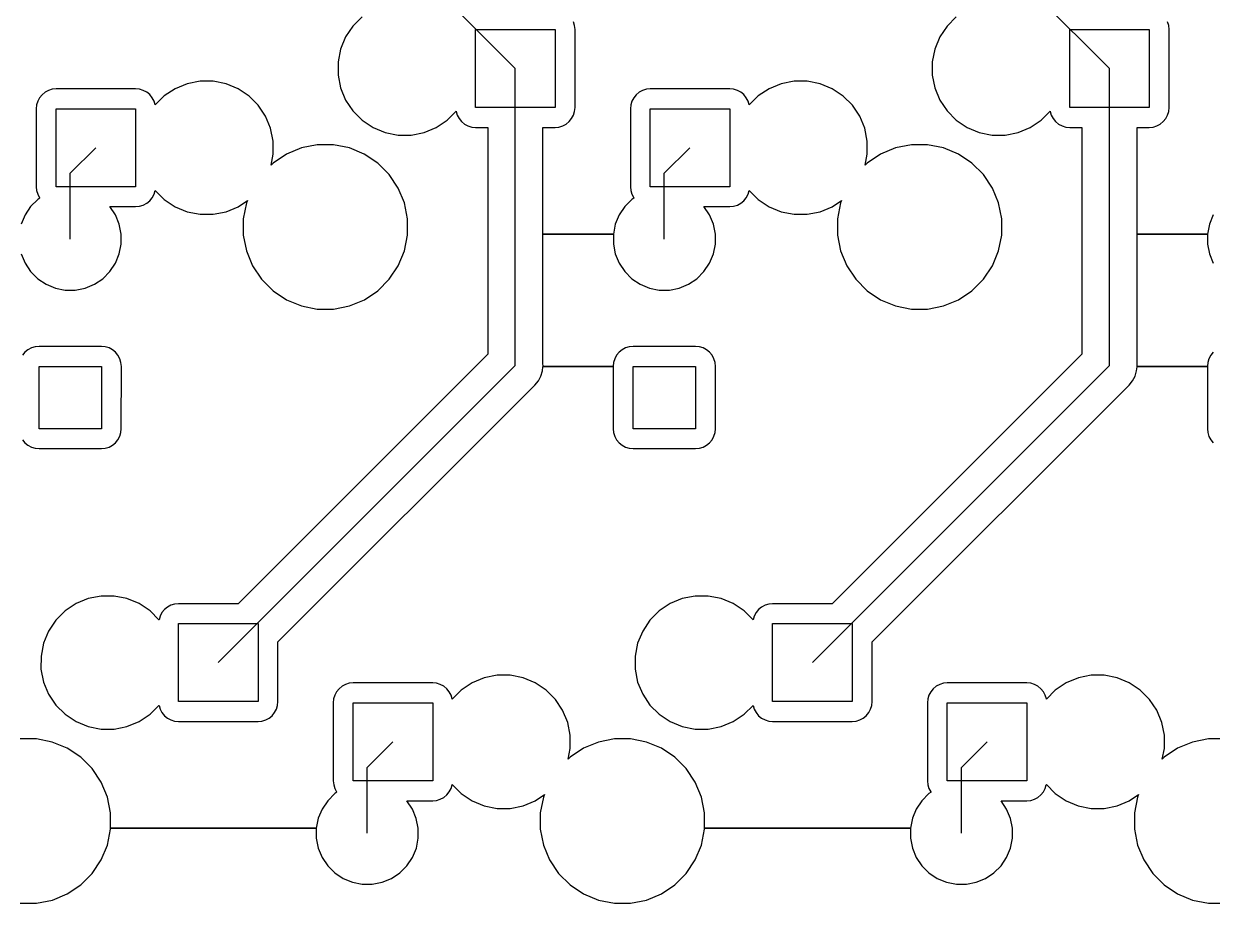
# Model space of a CAD drawing. Extents: x -29462 to 42578, y -23213 to 32194.
# Drawn here: x 23516 to 27750, y -19378 to -16245 of the extents above; entities that cross this region are included whole.
import ezdxf

# ---------------------------------------------------------------- set-up
doc = ezdxf.new("R2010")
doc.units = 0

msp = doc.modelspace()

# ---------------------------------------------------------------- linework, layer by layer
at = {"layer": 'Layer 1'}
for p, q in [((24737.6, -15874.8), (25266.766, -16403.966)), ((26854.3, -15874.8), (27383.466, -16403.966)), ((24688.2052, -16252.79307), (24662.2408, -16291.65507)), ((24721.2534, -16219.74487), (24688.2052, -16252.79307)), ((25478.14533, -16251.2711), (25474.10956, -16237.9784)), ((25479.5, -16265.1), (25478.14533, -16251.2711)), ((26804.9052, -16252.79307), (26778.9408, -16291.65507)), ((26837.9534, -16219.74487), (26804.9052, -16252.79307)), ((27594.74533, -16251.2711), (27590.70956, -16237.9784)), ((27596.1, -16265.1), (27594.74533, -16251.2711)), ((24662.2408, -16291.65507), (24644.3761, -16334.83507)), ((25125.3, -16542.9), (25125.3, -16265.1)), ((25125.3, -16265.1), (25408.6, -16265.1)), ((25408.6, -16265.1), (25408.6, -16542.9)), ((25479.49424, -16542.90576), (25479.5, -16265.1)), ((26778.9408, -16291.65507), (26761.0761, -16334.83507)), ((27241.9, -16542.9), (27241.9, -16265.1)), ((27241.9, -16265.1), (27525.3, -16265.1)), ((27525.3, -16265.1), (27525.3, -16542.9)), ((27596.19424, -16542.90576), (27596.1, -16265.1)), ((24644.3761, -16334.83507), (24635.26033, -16380.66797)), ((26761.0761, -16334.83507), (26751.96033, -16380.66797)), ((24635.26033, -16380.66797), (24635.3, -16427.4)), ((26751.96033, -16380.66797), (26751.9, -16427.4)), ((24635.3, -16427.4), (24644.41577, -16473.2329)), ((25266.8, -17462.3), (25266.8, -16404)), ((26751.9, -16427.4), (26761.01577, -16473.2329)), ((27383.4, -17462.3), (27383.4, -16404)), ((24097.7671, -16458.11577), (24054.6154, -16476.00867)), ((24143.6, -16449), (24097.7671, -16458.11577)), ((24190.33213, -16449.03203), (24143.6, -16449)), ((24236.16503, -16458.1478), (24190.33213, -16449.03203)), ((24279.34503, -16476.0407), (24236.16503, -16458.1478)), ((26214.3671, -16458.11577), (26171.2154, -16476.00867)), ((26260.2, -16449), (26214.3671, -16458.11577)), ((26306.93213, -16449.03203), (26260.2, -16449)), ((26352.76503, -16458.1478), (26306.93213, -16449.03203)), ((26395.94503, -16476.0407), (26352.76503, -16458.1478)), ((23571.84375, -16508.02424), (23565.2962, -16520.27264)), ((23580.6773, -16497.27154), (23571.84375, -16508.02424)), ((23591.4017, -16488.43799), (23580.6773, -16497.27154)), ((23603.6784, -16481.89044), (23591.4017, -16488.43799)), ((23616.9711, -16477.85467), (23603.6784, -16481.89044)), ((23630.8, -16476.5), (23616.9711, -16477.85467)), ((23914.181606, -16476.431975), (23630.8, -16476.5)), ((23928.010506, -16477.786645), (23914.181606, -16476.431975)), ((23941.331406, -16481.822415), (23928.010506, -16477.786645)), ((23953.579806, -16488.369965), (23941.331406, -16481.822415)), ((23964.332506, -16497.203515), (23953.579806, -16488.369965)), ((23973.137836, -16507.956215), (23964.332506, -16497.203515)), ((23979.685386, -16520.204615), (23973.137836, -16507.956215)), ((24015.7534, -16501.94487), (23983.7776, -16533.94887)), ((24054.6154, -16476.00867), (24015.7534, -16501.94487)), ((24318.17873, -16501.9769), (24279.34503, -16476.0407)), ((24351.22693, -16535.0251), (24318.17873, -16501.9769)), ((24644.41577, -16473.2329), (24662.28047, -16516.4129)), ((25688.54375, -16508.02424), (25681.9962, -16520.27264)), ((25697.3773, -16497.27154), (25688.54375, -16508.02424)), ((25708.1017, -16488.43799), (25697.3773, -16497.27154)), ((25720.3784, -16481.89044), (25708.1017, -16488.43799)), ((25733.6711, -16477.85467), (25720.3784, -16481.89044)), ((25747.5, -16476.5), (25733.6711, -16477.85467)), ((26030.781606, -16476.431975), (25747.5, -16476.5)), ((26044.610506, -16477.786645), (26030.781606, -16476.431975)), ((26057.931406, -16481.822415), (26044.610506, -16477.786645)), ((26070.179806, -16488.369965), (26057.931406, -16481.822415)), ((26080.932506, -16497.203515), (26070.179806, -16488.369965)), ((26089.737836, -16507.956215), (26080.932506, -16497.203515)), ((26096.285386, -16520.204615), (26089.737836, -16507.956215)), ((26132.3534, -16501.94487), (26100.3776, -16533.94887)), ((26171.2154, -16476.00867), (26132.3534, -16501.94487)), ((26434.77873, -16501.9769), (26395.94503, -16476.0407)), ((26467.82693, -16535.0251), (26434.77873, -16501.9769)), ((26761.01577, -16473.2329), (26778.88047, -16516.4129)), ((23559.90576, -16547.39424), (23559.9, -16825.1)), ((23561.26043, -16533.56534), (23559.90576, -16547.39424)), ((23565.2962, -16520.27264), (23561.26043, -16533.56534)), ((23630.8, -16825.1), (23630.8, -16547.3)), ((23630.8, -16547.3), (23914.1, -16547.3)), ((23914.1, -16547.3), (23914.1, -16825.1)), ((23983.721156, -16533.497315), (23979.685386, -16520.204615)), ((23983.7776, -16533.94887), (23983.721156, -16533.497315)), ((24377.19133, -16573.8871), (24351.22693, -16535.0251)), ((24662.28047, -16516.4129), (24688.24487, -16555.2749)), ((24688.24487, -16555.2749), (24721.29307, -16588.2949)), ((25408.6, -16542.9), (25125.3, -16542.9)), ((25478.13957, -16556.73466), (25479.49424, -16542.90576)), ((25676.60576, -16547.39424), (25676.6, -16825.1)), ((25677.96043, -16533.56534), (25676.60576, -16547.39424)), ((25681.9962, -16520.27264), (25677.96043, -16533.56534)), ((25747.5, -16825.1), (25747.5, -16547.3)), ((25747.5, -16547.3), (26030.8, -16547.3)), ((26030.8, -16547.3), (26030.8, -16825.1)), ((26100.321156, -16533.497315), (26096.285386, -16520.204615)), ((26100.3776, -16533.94887), (26100.321156, -16533.497315)), ((26493.79133, -16573.8871), (26467.82693, -16535.0251)), ((26778.88047, -16516.4129), (26804.84487, -16555.2749)), ((26804.84487, -16555.2749), (26837.89307, -16588.2949)), ((27525.3, -16542.9), (27241.9, -16542.9)), ((27594.83957, -16556.73466), (27596.19424, -16542.90576)), ((24395.08423, -16617.0671), (24377.19133, -16573.8871)), ((24721.29307, -16588.2949), (24760.15507, -16614.2593)), ((24984.8129, -16614.19133), (25023.6466, -16588.22693)), ((25023.6466, -16588.22693), (25055.6224, -16556.25113)), ((25055.6224, -16556.25113), (25055.678844, -16556.702685)), ((25055.678844, -16556.702685), (25059.714614, -16569.995385)), ((25059.714614, -16569.995385), (25066.262164, -16582.243785)), ((25066.262164, -16582.243785), (25075.067494, -16592.996485)), ((25075.067494, -16592.996485), (25085.820194, -16601.801815)), ((25447.9983, -16601.83379), (25458.7227, -16593.02846)), ((25458.7227, -16593.02846), (25467.55625, -16582.27576)), ((25467.55625, -16582.27576), (25474.1038, -16570.02736)), ((25474.1038, -16570.02736), (25478.13957, -16556.73466)), ((26511.68423, -16617.0671), (26493.79133, -16573.8871)), ((26837.89307, -16588.2949), (26876.75507, -16614.2593)), ((27101.5129, -16614.19133), (27140.3466, -16588.22693)), ((27140.3466, -16588.22693), (27172.3224, -16556.25113)), ((27172.3224, -16556.25113), (27172.378844, -16556.702685)), ((27172.378844, -16556.702685), (27176.414614, -16569.995385)), ((27176.414614, -16569.995385), (27182.962164, -16582.243785)), ((27182.962164, -16582.243785), (27191.767494, -16592.996485)), ((27191.767494, -16592.996485), (27202.520194, -16601.801815)), ((27564.6983, -16601.83379), (27575.4227, -16593.02846)), ((27575.4227, -16593.02846), (27584.25625, -16582.27576)), ((27584.25625, -16582.27576), (27590.8038, -16570.02736)), ((27590.8038, -16570.02736), (27594.83957, -16556.73466)), ((24404.2, -16662.9), (24395.08423, -16617.0671)), ((24760.15507, -16614.2593), (24803.30677, -16632.1522)), ((24803.30677, -16632.1522), (24849.13967, -16641.26797)), ((24895.8, -16641.2), (24941.6329, -16632.08423)), ((24941.6329, -16632.08423), (24984.8129, -16614.19133)), ((25085.820194, -16601.801815), (25098.068594, -16608.377585)), ((25098.068594, -16608.377585), (25111.389494, -16612.413355)), ((25111.389494, -16612.413355), (25125.218394, -16613.768025)), ((25125.218394, -16613.768025), (25168.6, -16613.8)), ((25168.6, -16613.8), (25168.6, -17421.6)), ((25365.3, -16993.9), (25365.3, -16613.8)), ((25365.3, -16613.8), (25408.6, -16613.8)), ((25408.6, -16613.8), (25422.4289, -16612.44533)), ((25422.4289, -16612.44533), (25435.7216, -16608.40956)), ((25435.7216, -16608.40956), (25447.9983, -16601.83379)), ((26520.8, -16662.9), (26511.68423, -16617.0671)), ((26876.75507, -16614.2593), (26919.90677, -16632.1522)), ((26919.90677, -16632.1522), (26965.73967, -16641.26797)), ((27012.5, -16641.2), (27058.3329, -16632.08423)), ((27058.3329, -16632.08423), (27101.5129, -16614.19133)), ((27202.520194, -16601.801815), (27214.768594, -16608.377585)), ((27214.768594, -16608.377585), (27228.089494, -16612.413355)), ((27228.089494, -16612.413355), (27241.918394, -16613.768025)), ((27241.918394, -16613.768025), (27285.3, -16613.8)), ((27285.3, -16613.8), (27285.3, -17421.6)), ((27481.9, -16993.9), (27481.9, -16613.8)), ((27481.9, -16613.8), (27525.3, -16613.8)), ((27525.3, -16613.8), (27539.1289, -16612.44533)), ((27539.1289, -16612.44533), (27552.4216, -16608.40956)), ((27552.4216, -16608.40956), (27564.6983, -16601.83379)), ((24404.14592, -16709.62314), (24404.2, -16662.9)), ((24561.4, -16675.7), (24504.8427, -16686.9607)), ((24619.0659, -16675.6377), (24561.4, -16675.7)), ((24675.6232, -16686.8984), (24619.0659, -16675.6377)), ((24849.13967, -16641.26797), (24895.8, -16641.2)), ((26520.84592, -16709.62314), (26520.8, -16662.9)), ((26678.1, -16675.7), (26621.5427, -16686.9607)), ((26735.7659, -16675.6377), (26678.1, -16675.7)), ((26792.3232, -16686.8984), (26735.7659, -16675.6377)), ((26965.73967, -16641.26797), (27012.5, -16641.2)), ((23681, -16777.4), (23772.4399, -16686.2423)), ((24396.46948, -16748.23114), (24404.14592, -16709.62314)), ((24451.5592, -16709.0305), (24403.6097, -16741.0627)), ((24504.8427, -16686.9607), (24451.5592, -16709.0305)), ((24728.9067, -16708.9682), (24675.6232, -16686.8984)), ((24776.8562, -16741.0004), (24728.9067, -16708.9682)), ((25797.6, -16777.4), (25889.0399, -16686.2423)), ((26513.16948, -16748.23114), (26520.84592, -16709.62314)), ((26568.2592, -16709.0305), (26520.3097, -16741.0627)), ((26621.5427, -16686.9607), (26568.2592, -16709.0305)), ((26845.6067, -16708.9682), (26792.3232, -16686.8984)), ((26893.5562, -16741.0004), (26845.6067, -16708.9682)), ((24403.6097, -16741.0627), (24396.46948, -16748.23114)), ((24817.6373, -16781.7815), (24776.8562, -16741.0004)), ((26520.3097, -16741.0627), (26513.16948, -16748.23114)), ((26934.3373, -16781.7815), (26893.5562, -16741.0004)), ((23681, -17011.6), (23681, -16777.4)), ((24849.6695, -16829.7592), (24817.6373, -16781.7815)), ((25797.6, -17011.6), (25797.6, -16777.4)), ((26966.3695, -16829.7592), (26934.3373, -16781.7815)), ((23559.9, -16825.1), (23561.25467, -16838.9289)), ((23561.25467, -16838.9289), (23565.29044, -16852.2216)), ((23914.1, -16825.1), (23630.8, -16825.1)), ((23979.60378, -16852.22736), (23983.63955, -16838.93466)), ((23983.63955, -16838.93466), (23983.695994, -16838.483105)), ((23983.695994, -16838.483105), (24015.671794, -16870.458905)), ((24871.7393, -16883.0145), (24849.6695, -16829.7592)), ((25676.6, -16825.1), (25677.95467, -16838.9289)), ((25677.95467, -16838.9289), (25681.99044, -16852.2216)), ((26030.8, -16825.1), (25747.5, -16825.1)), ((26096.30378, -16852.22736), (26100.33955, -16838.93466)), ((26100.33955, -16838.93466), (26100.395994, -16838.483105)), ((26100.395994, -16838.483105), (26132.371794, -16870.458905)), ((26988.4393, -16883.0145), (26966.3695, -16829.7592)), ((23565.318665, -16870.65066), (23540.031565, -16895.96596)), ((23565.29044, -16852.2216), (23571.83799, -16864.47)), ((23572.797545, -16865.65533), (23565.318665, -16870.65066)), ((23571.83799, -16864.47), (23572.797545, -16865.65533)), ((23927.9289, -16894.64533), (23941.2498, -16890.60956)), ((23941.2498, -16890.60956), (23953.4982, -16884.03379)), ((23953.4982, -16884.03379), (23964.2509, -16875.22846)), ((23964.2509, -16875.22846), (23973.05623, -16864.47576)), ((23973.05623, -16864.47576), (23979.60378, -16852.22736)), ((24015.671794, -16870.458905), (24054.533794, -16896.423305)), ((24279.3129, -16896.49133), (24312.3329, -16874.42153)), ((24308.74868, -16883.08575), (24297.48798, -16939.67125)), ((24312.3329, -16874.42153), (24308.74868, -16883.08575)), ((24883, -16939.6), (24871.7393, -16883.0145)), ((25682.018665, -16870.65066), (25656.731565, -16895.96596)), ((25681.99044, -16852.2216), (25688.53799, -16864.47)), ((25689.497545, -16865.65533), (25682.018665, -16870.65066)), ((25688.53799, -16864.47), (25689.497545, -16865.65533)), ((26044.6289, -16894.64533), (26057.9498, -16890.60956)), ((26057.9498, -16890.60956), (26070.1982, -16884.03379)), ((26070.1982, -16884.03379), (26080.9509, -16875.22846)), ((26080.9509, -16875.22846), (26089.75623, -16864.47576)), ((26089.75623, -16864.47576), (26096.30378, -16852.22736)), ((26132.371794, -16870.458905), (26171.233794, -16896.423305)), ((26396.0129, -16896.49133), (26429.0329, -16874.42153)), ((26425.44868, -16883.08575), (26414.18798, -16939.67125)), ((26429.0329, -16874.42153), (26425.44868, -16883.08575)), ((26999.7, -16939.6), (26988.4393, -16883.0145)), ((23520.134865, -16925.71216), (23506.447065, -16958.76036)), ((23540.031565, -16895.96596), (23520.134865, -16925.71216)), ((23822.27292, -16896.0254), (23914.1, -16896)), ((23842.14132, -16925.7434), (23822.27292, -16896.0254)), ((23855.82912, -16958.7916), (23842.14132, -16925.7434)), ((23914.1, -16896), (23927.9289, -16894.64533)), ((24054.533794, -16896.423305), (24097.685494, -16914.316205)), ((24097.685494, -16914.316205), (24143.518394, -16923.431975)), ((24143.518394, -16923.431975), (24190.3, -16923.5)), ((24190.3, -16923.5), (24236.1329, -16914.38423)), ((24236.1329, -16914.38423), (24279.3129, -16896.49133)), ((25636.834865, -16925.71216), (25623.147065, -16958.76036)), ((25656.731565, -16895.96596), (25636.834865, -16925.71216)), ((25938.97292, -16896.0254), (26030.8, -16896)), ((25958.84132, -16925.7434), (25938.97292, -16896.0254)), ((25972.52912, -16958.7916), (25958.84132, -16925.7434)), ((26030.8, -16896), (26044.6289, -16894.64533)), ((26171.233794, -16896.423305), (26214.385494, -16914.316205)), ((26214.385494, -16914.316205), (26260.218394, -16923.431975)), ((26260.218394, -16923.431975), (26307, -16923.5)), ((26307, -16923.5), (26352.8329, -16914.38423)), ((26352.8329, -16914.38423), (26396.0129, -16896.49133)), ((27753.534865, -16925.71216), (27739.847065, -16958.76036)), ((23862.8, -16993.9), (23855.82912, -16958.7916)), ((24297.48798, -16939.67125), (24297.5, -16997.3)), ((24883.0341, -16997.266), (24883, -16939.6)), ((25623.147065, -16958.76036), (25616.147955, -16993.86876)), ((25979.5, -16993.9), (25972.52912, -16958.7916)), ((26414.18798, -16939.67125), (26414.1, -16997.3)), ((26999.7341, -16997.266), (26999.7, -16939.6)), ((27739.847065, -16958.76036), (27732.847955, -16993.86876)), ((23862.77348, -17029.72662), (23862.8, -16993.9)), ((24297.5, -16997.3), (24308.7607, -17053.8573)), ((24871.7734, -17053.8233), (24883.0341, -16997.266)), ((25616.147955, -16993.86876), (25365.3, -16993.9)), ((25365.302445, -17457.48), (25365.3, -16993.9)), ((25365.3, -16993.9), (25616.1, -16993.9)), ((25616.1, -16993.9), (25616.1, -17029.7)), ((25979.47348, -17029.72662), (25979.5, -16993.9)), ((26414.1, -16997.3), (26425.3607, -17053.8573)), ((26988.4734, -17053.8233), (26999.7341, -16997.266)), ((27732.847955, -16993.86876), (27481.9, -16993.9)), ((27481.902445, -17457.48), (27481.9, -16993.9)), ((27481.9, -16993.9), (27732.8, -16993.9)), ((27732.8, -16993.9), (27732.8, -17029.7)), ((23855.8026, -17064.83502), (23862.77348, -17029.72662)), ((24308.7607, -17053.8573), (24330.8305, -17107.1408)), ((24849.7036, -17107.1068), (24871.7734, -17053.8233)), ((25616.1, -17029.7), (25623.09911, -17064.8084)), ((25972.5026, -17064.83502), (25979.47348, -17029.72662)), ((26425.3607, -17053.8573), (26447.4305, -17107.1408)), ((26966.4036, -17107.1068), (26988.4734, -17053.8233)), ((27732.8, -17029.7), (27739.79911, -17064.8084)), ((23506.49911, -17064.8084), (23520.18691, -17097.8566)), ((23520.18691, -17097.8566), (23540.08361, -17127.6028)), ((23822.2181, -17127.62942), (23842.1148, -17097.88322)), ((23842.1148, -17097.88322), (23855.8026, -17064.83502)), ((25623.09911, -17064.8084), (25636.78691, -17097.8566)), ((25636.78691, -17097.8566), (25656.68361, -17127.6028)), ((25938.9181, -17127.62942), (25958.8148, -17097.88322)), ((25958.8148, -17097.88322), (25972.5026, -17064.83502)), ((27739.79911, -17064.8084), (27753.48691, -17097.8566)), ((23540.08361, -17127.6028), (23565.37071, -17152.9181)), ((23796.931, -17152.94472), (23822.2181, -17127.62942)), ((24330.8305, -17107.1408), (24362.8627, -17155.1185)), ((24817.6714, -17155.0845), (24849.7036, -17107.1068)), ((25656.68361, -17127.6028), (25681.97071, -17152.9181)), ((25913.631, -17152.94472), (25938.9181, -17127.62942)), ((26447.4305, -17107.1408), (26479.4627, -17155.1185)), ((26934.3714, -17155.0845), (26966.4036, -17107.1068)), ((23565.37071, -17152.9181), (23595.11691, -17172.7865)), ((23595.11691, -17172.7865), (23628.19331, -17186.5025)), ((23628.19331, -17186.5025), (23663.27351, -17193.47338)), ((23699, -17193.5), (23734.1084, -17186.52912)), ((23734.1084, -17186.52912), (23767.1848, -17172.81312)), ((23767.1848, -17172.81312), (23796.931, -17152.94472)), ((24362.8627, -17155.1185), (24403.6438, -17195.8714)), ((24776.8903, -17195.8374), (24817.6714, -17155.0845)), ((25681.97071, -17152.9181), (25711.71691, -17172.7865)), ((25711.71691, -17172.7865), (25744.79331, -17186.5025)), ((25744.79331, -17186.5025), (25779.87351, -17193.47338)), ((25815.7, -17193.5), (25850.8084, -17186.52912)), ((25850.8084, -17186.52912), (25883.8848, -17172.81312)), ((25883.8848, -17172.81312), (25913.631, -17152.94472)), ((26479.4627, -17155.1185), (26520.2438, -17195.8714)), ((26893.5903, -17195.8374), (26934.3714, -17155.0845)), ((23663.27351, -17193.47338), (23699, -17193.5)), ((24403.6438, -17195.8714), (24451.5933, -17227.9318)), ((24451.5933, -17227.9318), (24504.8768, -17250.0016)), ((24675.6573, -17249.9676), (24728.9408, -17227.8978)), ((24728.9408, -17227.8978), (24776.8903, -17195.8374)), ((25779.87351, -17193.47338), (25815.7, -17193.5)), ((26520.2438, -17195.8714), (26568.1933, -17227.9318)), ((26568.1933, -17227.9318), (26621.4768, -17250.0016)), ((26792.3573, -17249.9676), (26845.6408, -17227.8978)), ((26845.6408, -17227.8978), (26893.5903, -17195.8374)), ((24504.8768, -17250.0016), (24561.4341, -17261.234)), ((24561.4341, -17261.234), (24619.1, -17261.2)), ((24619.1, -17261.2), (24675.6573, -17249.9676)), ((26621.4768, -17250.0016), (26678.0341, -17261.234)), ((26678.0341, -17261.234), (26735.8, -17261.2)), ((26735.8, -17261.2), (26792.3573, -17249.9676)), ((23542.8784, -17399.59044), (23530.63, -17406.13799)), ((23556.1711, -17395.55467), (23542.8784, -17399.59044)), ((23570, -17394.2), (23556.1711, -17395.55467)), ((23792.27756, -17394.20576), (23570, -17394.2)), ((23806.13466, -17395.56043), (23792.27756, -17394.20576)), ((23819.42736, -17399.5962), (23806.13466, -17395.56043)), ((23831.67576, -17406.14375), (23819.42736, -17399.5962)), ((25659.5784, -17399.59044), (25647.33, -17406.13799)), ((25672.8711, -17395.55467), (25659.5784, -17399.59044)), ((25686.7, -17394.2), (25672.8711, -17395.55467)), ((25908.87756, -17394.20576), (25686.7, -17394.2)), ((25922.73466, -17395.56043), (25908.87756, -17394.20576)), ((25936.02736, -17399.5962), (25922.73466, -17395.56043)), ((25948.27576, -17406.14375), (25936.02736, -17399.5962)), ((23519.8773, -17414.97154), (23511.07197, -17425.69594)), ((23530.63, -17406.13799), (23519.8773, -17414.97154)), ((23842.42846, -17414.9773), (23831.67576, -17406.14375)), ((23851.23379, -17425.7017), (23842.42846, -17414.9773)), ((23857.78134, -17437.9784), (23851.23379, -17425.7017)), ((23861.81711, -17451.2711), (23857.78134, -17437.9784)), ((25168.6, -17421.6), (24279.318, -18310.882)), ((25621.22442, -17437.97264), (25617.18865, -17451.26534)), ((25627.77197, -17425.69594), (25621.22442, -17437.97264)), ((25636.5773, -17414.97154), (25627.77197, -17425.69594)), ((25647.33, -17406.13799), (25636.5773, -17414.97154)), ((25959.02846, -17414.9773), (25948.27576, -17406.14375)), ((25967.83379, -17425.7017), (25959.02846, -17414.9773)), ((25974.38134, -17437.9784), (25967.83379, -17425.7017)), ((25978.41711, -17451.2711), (25974.38134, -17437.9784)), ((27285.3, -17421.6), (26396.018, -18310.882)), ((27737.92442, -17437.97264), (27733.88865, -17451.26534)), ((27744.47197, -17425.69594), (27737.92442, -17437.97264)), ((27753.2773, -17414.97154), (27744.47197, -17425.69594)), ((23570, -17687.4), (23570, -17465.1)), ((23570, -17465.1), (23792.2, -17465.1)), ((23792.2, -17465.1), (23792.2, -17687.4)), ((23863.2, -17465.1), (23861.81711, -17451.2711)), ((23863.12244, -17687.30576), (23863.2, -17465.1)), ((24208.4, -18520.7), (25266.73, -17462.37)), ((25358.16224, -17500.17528), (25363.77846, -17481.66148)), ((25363.77846, -17481.66148), (25365.21779, -17467.21168)), ((25365.21779, -17467.21168), (25365.3, -17467.2)), ((25365.3, -17467.2), (25365.497555, -17465.13978)), ((25365.782222, -17462.306), (25365.302445, -17457.48)), ((25365.497555, -17465.13978), (25615.8, -17465.1)), ((25365.5, -17465.1), (25365.782222, -17462.306)), ((25615.80576, -17465.09424), (25365.5, -17465.1)), ((25615.8, -17465.1), (25615.8, -17687.4)), ((25617.18865, -17451.26534), (25615.80576, -17465.09424)), ((25686.7, -17687.4), (25686.7, -17465.1)), ((25686.7, -17465.1), (25908.9, -17465.1)), ((25908.9, -17465.1), (25908.9, -17687.4)), ((25979.8, -17465.1), (25978.41711, -17451.2711)), ((25979.82244, -17687.30576), (25979.8, -17465.1)), ((26325.1, -18520.7), (27383.43, -17462.37)), ((27474.86224, -17500.17528), (27480.47846, -17481.66148)), ((27480.47846, -17481.66148), (27481.91779, -17467.21168)), ((27481.9, -17467.2), (27482.097555, -17465.13978)), ((27481.91779, -17467.21168), (27481.9, -17467.2)), ((27482.382222, -17462.306), (27481.902445, -17457.48)), ((27482.097555, -17465.13978), (27732.5, -17465.1)), ((27482.1, -17465.1), (27482.382222, -17462.306)), ((27732.50576, -17465.09424), (27482.1, -17465.1)), ((27732.5, -17465.1), (27732.5, -17687.4)), ((27733.88865, -17451.26534), (27732.50576, -17465.09424)), ((25336.74155, -17532.23578), (25349.01825, -17517.27798)), ((25349.01825, -17517.27798), (25358.16224, -17500.17528)), ((27453.44155, -17532.23578), (27465.71825, -17517.27798)), ((27465.71825, -17517.27798), (27474.86224, -17500.17528)), ((24421.1, -18447.2), (25332.988, -17535.312)), ((25332.988, -17535.312), (25336.74155, -17532.23578)), ((26537.8, -18447.2), (27449.688, -17535.312)), ((27449.688, -17535.312), (27453.44155, -17532.23578)), ((23792.2, -17687.4), (23570, -17687.4)), ((23861.73955, -17701.13466), (23863.12244, -17687.30576)), ((25615.8, -17687.4), (25617.18289, -17701.2289)), ((25908.9, -17687.4), (25686.7, -17687.4)), ((25978.43955, -17701.13466), (25979.82244, -17687.30576)), ((27732.5, -17687.4), (27733.88289, -17701.2289)), ((23511.06621, -17726.7983), (23519.87154, -17737.5227)), ((23519.87154, -17737.5227), (23530.62424, -17746.35625)), ((23831.5982, -17746.26201), (23842.3509, -17737.42846)), ((23842.3509, -17737.42846), (23851.15623, -17726.70406)), ((23851.15623, -17726.70406), (23857.70378, -17714.42736)), ((23857.70378, -17714.42736), (23861.73955, -17701.13466)), ((25617.18289, -17701.2289), (25621.21866, -17714.5216)), ((25621.21866, -17714.5216), (25627.76621, -17726.7983)), ((25627.76621, -17726.7983), (25636.57154, -17737.5227)), ((25636.57154, -17737.5227), (25647.32424, -17746.35625)), ((25948.2982, -17746.26201), (25959.0509, -17737.42846)), ((25959.0509, -17737.42846), (25967.85623, -17726.70406)), ((25967.85623, -17726.70406), (25974.40378, -17714.42736)), ((25974.40378, -17714.42736), (25978.43955, -17701.13466)), ((27733.88289, -17701.2289), (27737.91866, -17714.5216)), ((27737.91866, -17714.5216), (27744.46621, -17726.7983)), ((27744.46621, -17726.7983), (27753.27154, -17737.5227)), ((23530.62424, -17746.35625), (23542.87264, -17752.9038)), ((23542.87264, -17752.9038), (23556.16534, -17756.93957)), ((23556.16534, -17756.93957), (23569.99424, -17758.29424)), ((23569.99424, -17758.29424), (23792.2, -17758.2)), ((23792.2, -17758.2), (23806.0571, -17756.84533)), ((23806.0571, -17756.84533), (23819.3498, -17752.80956)), ((23819.3498, -17752.80956), (23831.5982, -17746.26201)), ((25647.32424, -17746.35625), (25659.57264, -17752.9038)), ((25659.57264, -17752.9038), (25672.86534, -17756.93957)), ((25672.86534, -17756.93957), (25686.69424, -17758.29424)), ((25686.69424, -17758.29424), (25908.9, -17758.2)), ((25908.9, -17758.2), (25922.7571, -17756.84533)), ((25922.7571, -17756.84533), (25936.0498, -17752.80956)), ((25936.0498, -17752.80956), (25948.2982, -17746.26201)), ((23790.8, -18283.5), (23744.9671, -18292.61577)), ((23837.481606, -18283.468025), (23790.8, -18283.5)), ((23883.314506, -18292.583795), (23837.481606, -18283.468025)), ((25907.4, -18283.5), (25861.5671, -18292.61577)), ((25954.181606, -18283.468025), (25907.4, -18283.5)), ((26000.014506, -18292.583795), (25954.181606, -18283.468025)), ((23701.8154, -18310.50867), (23662.9534, -18336.44487)), ((23744.9671, -18292.61577), (23701.8154, -18310.50867)), ((23926.494506, -18310.476695), (23883.314506, -18292.583795)), ((23965.328206, -18336.412895), (23926.494506, -18310.476695)), ((24016.7491, -18331.67154), (24007.94377, -18342.42424)), ((24027.5018, -18322.83799), (24016.7491, -18331.67154)), ((24039.7502, -18316.29044), (24027.5018, -18322.83799)), ((24053.0711, -18312.25467), (24039.7502, -18316.29044)), ((24066.9, -18310.9), (24053.0711, -18312.25467)), ((24279.318, -18310.882), (24066.9, -18310.9)), ((25818.4154, -18310.50867), (25779.5534, -18336.44487)), ((25861.5671, -18292.61577), (25818.4154, -18310.50867)), ((26043.194506, -18310.476695), (26000.014506, -18292.583795)), ((26082.028206, -18336.412895), (26043.194506, -18310.476695)), ((26133.4491, -18331.67154), (26124.64377, -18342.42424)), ((26144.2018, -18322.83799), (26133.4491, -18331.67154)), ((26156.4502, -18316.29044), (26144.2018, -18322.83799)), ((26169.7711, -18312.25467), (26156.4502, -18316.29044)), ((26183.6, -18310.9), (26169.7711, -18312.25467)), ((26396.018, -18310.882), (26183.6, -18310.9)), ((23629.9052, -18369.49307), (23603.9408, -18408.35507)), ((23662.9534, -18336.44487), (23629.9052, -18369.49307)), ((23997.304006, -18368.416895), (23965.328206, -18336.412895)), ((23997.36045, -18367.96534), (23997.304006, -18368.416895)), ((24001.39622, -18354.67264), (23997.36045, -18367.96534)), ((24007.94377, -18342.42424), (24001.39622, -18354.67264)), ((25746.5052, -18369.49307), (25720.5408, -18408.35507)), ((25779.5534, -18336.44487), (25746.5052, -18369.49307)), ((26114.004006, -18368.416895), (26082.028206, -18336.412895)), ((26114.06045, -18367.96534), (26114.004006, -18368.416895)), ((26118.09622, -18354.67264), (26114.06045, -18367.96534)), ((26124.64377, -18342.42424), (26118.09622, -18354.67264)), ((23603.9408, -18408.35507), (23586.0761, -18451.53507)), ((24066.9, -18659.6), (24066.9, -18381.8)), ((24066.9, -18381.8), (24350.3, -18381.8)), ((24350.3, -18381.8), (24350.3, -18659.6)), ((25720.5408, -18408.35507), (25702.6761, -18451.53507)), ((26183.6, -18659.6), (26183.6, -18381.8)), ((26183.6, -18381.8), (26466.9, -18381.8)), ((26466.9, -18381.8), (26466.9, -18659.6)), ((23586.0761, -18451.53507), (23576.96033, -18497.36797)), ((24421.19424, -18659.60576), (24421.1, -18447.2)), ((25702.6761, -18451.53507), (25693.56033, -18497.36797)), ((26537.79424, -18659.60576), (26537.8, -18447.2)), ((23576.96033, -18497.36797), (23576.9, -18544)), ((25693.56033, -18497.36797), (25693.6, -18544)), ((23576.9, -18544), (23586.01577, -18589.8329)), ((25693.6, -18544), (25702.71577, -18589.8329)), ((25156.0671, -18574.81577), (25112.9154, -18592.70867)), ((25201.9, -18565.7), (25156.0671, -18574.81577)), ((25248.63213, -18565.73203), (25201.9, -18565.7)), ((25294.46503, -18574.8478), (25248.63213, -18565.73203)), ((25337.64503, -18592.7407), (25294.46503, -18574.8478)), ((27272.7671, -18574.81577), (27229.6154, -18592.70867)), ((27318.6, -18565.7), (27272.7671, -18574.81577)), ((27365.33213, -18565.73203), (27318.6, -18565.7)), ((27411.16503, -18574.8478), (27365.33213, -18565.73203)), ((27454.34503, -18592.7407), (27411.16503, -18574.8478)), ((23586.01577, -18589.8329), (23603.88047, -18633.0129)), ((24630.14375, -18624.62424), (24623.5962, -18636.87264)), ((24638.9773, -18613.87154), (24630.14375, -18624.62424)), ((24649.7017, -18605.03799), (24638.9773, -18613.87154)), ((24661.9784, -18598.49044), (24649.7017, -18605.03799)), ((24675.2711, -18594.45467), (24661.9784, -18598.49044)), ((24689.1, -18593.1), (24675.2711, -18594.45467)), ((24972.481606, -18593.131975), (24689.1, -18593.1)), ((24986.310506, -18594.486645), (24972.481606, -18593.131975)), ((24999.631406, -18598.522415), (24986.310506, -18594.486645)), ((25011.879806, -18605.069965), (24999.631406, -18598.522415)), ((25022.632506, -18613.903515), (25011.879806, -18605.069965)), ((25031.437836, -18624.656215), (25022.632506, -18613.903515)), ((25037.985386, -18636.904615), (25031.437836, -18624.656215)), ((25074.0534, -18618.64487), (25042.0776, -18650.64887)), ((25112.9154, -18592.70867), (25074.0534, -18618.64487)), ((25376.47873, -18618.6769), (25337.64503, -18592.7407)), ((25409.52693, -18651.7251), (25376.47873, -18618.6769)), ((25702.71577, -18589.8329), (25720.58047, -18633.0129)), ((26746.84375, -18624.62424), (26740.2962, -18636.87264)), ((26755.6773, -18613.87154), (26746.84375, -18624.62424)), ((26766.4017, -18605.03799), (26755.6773, -18613.87154)), ((26778.6784, -18598.49044), (26766.4017, -18605.03799)), ((26791.9711, -18594.45467), (26778.6784, -18598.49044)), ((26805.8, -18593.1), (26791.9711, -18594.45467)), ((27089.181606, -18593.131975), (26805.8, -18593.1)), ((27103.010506, -18594.486645), (27089.181606, -18593.131975)), ((27116.331406, -18598.522415), (27103.010506, -18594.486645)), ((27128.579806, -18605.069965), (27116.331406, -18598.522415)), ((27139.332506, -18613.903515), (27128.579806, -18605.069965)), ((27148.137836, -18624.656215), (27139.332506, -18613.903515)), ((27154.685386, -18636.904615), (27148.137836, -18624.656215)), ((27190.7534, -18618.64487), (27158.7776, -18650.64887)), ((27229.6154, -18592.70867), (27190.7534, -18618.64487)), ((27493.17873, -18618.6769), (27454.34503, -18592.7407)), ((27526.22693, -18651.7251), (27493.17873, -18618.6769)), ((23603.88047, -18633.0129), (23629.84487, -18671.8749)), ((23629.84487, -18671.8749), (23662.89307, -18704.8949)), ((24350.3, -18659.6), (24066.9, -18659.6)), ((24419.83957, -18673.43466), (24421.19424, -18659.60576)), ((24619.56043, -18650.16534), (24618.20576, -18663.99424)), ((24618.20576, -18663.99424), (24618.3, -18941.8)), ((24623.5962, -18636.87264), (24619.56043, -18650.16534)), ((24689.1, -18941.8), (24689.1, -18664)), ((24689.1, -18664), (24972.5, -18664)), ((24972.5, -18664), (24972.5, -18941.8)), ((25042.021156, -18650.197315), (25037.985386, -18636.904615)), ((25042.0776, -18650.64887), (25042.021156, -18650.197315)), ((25435.49133, -18690.5871), (25409.52693, -18651.7251)), ((25720.58047, -18633.0129), (25746.54487, -18671.8749)), ((25746.54487, -18671.8749), (25779.59307, -18704.8949)), ((26466.9, -18659.6), (26183.6, -18659.6)), ((26536.43957, -18673.43466), (26537.79424, -18659.60576)), ((26734.90576, -18663.99424), (26734.9, -18941.8)), ((26736.26043, -18650.16534), (26734.90576, -18663.99424)), ((26740.2962, -18636.87264), (26736.26043, -18650.16534)), ((26805.8, -18941.8), (26805.8, -18664)), ((26805.8, -18664), (27089.1, -18664)), ((27089.1, -18664), (27089.1, -18941.8)), ((27158.721156, -18650.197315), (27154.685386, -18636.904615)), ((27158.7776, -18650.64887), (27158.721156, -18650.197315)), ((27552.19133, -18690.5871), (27526.22693, -18651.7251)), ((23662.89307, -18704.8949), (23701.75507, -18730.8593)), ((23926.5129, -18730.89133), (23965.3466, -18704.92693)), ((23965.3466, -18704.92693), (23997.3224, -18672.95113)), ((23997.3224, -18672.95113), (23997.378844, -18673.402685)), ((23997.378844, -18673.402685), (24001.414614, -18686.695385)), ((24001.414614, -18686.695385), (24007.962164, -18698.943785)), ((24007.962164, -18698.943785), (24016.767494, -18709.696485)), ((24016.767494, -18709.696485), (24027.520194, -18718.501815)), ((24389.6983, -18718.53379), (24400.4227, -18709.72846)), ((24400.4227, -18709.72846), (24409.25625, -18698.97576)), ((24409.25625, -18698.97576), (24415.8038, -18686.72736)), ((24415.8038, -18686.72736), (24419.83957, -18673.43466)), ((25453.38423, -18733.7671), (25435.49133, -18690.5871)), ((25779.59307, -18704.8949), (25818.45507, -18730.8593)), ((26043.2129, -18730.89133), (26082.0466, -18704.92693)), ((26082.0466, -18704.92693), (26114.0224, -18672.95113)), ((26114.0224, -18672.95113), (26114.078844, -18673.402685)), ((26114.078844, -18673.402685), (26118.114614, -18686.695385)), ((26118.114614, -18686.695385), (26124.662164, -18698.943785)), ((26124.662164, -18698.943785), (26133.467494, -18709.696485)), ((26133.467494, -18709.696485), (26144.220194, -18718.501815)), ((26506.2983, -18718.53379), (26517.0227, -18709.72846)), ((26517.0227, -18709.72846), (26525.85625, -18698.97576)), ((26525.85625, -18698.97576), (26532.4038, -18686.72736)), ((26532.4038, -18686.72736), (26536.43957, -18673.43466)), ((27570.08423, -18733.7671), (27552.19133, -18690.5871)), ((23701.75507, -18730.8593), (23744.90677, -18748.7522)), ((23744.90677, -18748.7522), (23790.73967, -18757.86797)), ((23837.5, -18757.9), (23883.3329, -18748.78423)), ((23883.3329, -18748.78423), (23926.5129, -18730.89133)), ((24027.520194, -18718.501815), (24039.768594, -18725.077585)), ((24039.768594, -18725.077585), (24053.089494, -18729.113355)), ((24053.089494, -18729.113355), (24066.918394, -18730.468025)), ((24066.918394, -18730.468025), (24350.3, -18730.5)), ((24350.3, -18730.5), (24364.1289, -18729.14533)), ((24364.1289, -18729.14533), (24377.4216, -18725.10956)), ((24377.4216, -18725.10956), (24389.6983, -18718.53379)), ((25462.5, -18779.6), (25453.38423, -18733.7671)), ((25818.45507, -18730.8593), (25861.60677, -18748.7522)), ((25861.60677, -18748.7522), (25907.43967, -18757.86797)), ((25954.2, -18757.9), (26000.0329, -18748.78423)), ((26000.0329, -18748.78423), (26043.2129, -18730.89133)), ((26144.220194, -18718.501815), (26156.468594, -18725.077585)), ((26156.468594, -18725.077585), (26169.789494, -18729.113355)), ((26169.789494, -18729.113355), (26183.618394, -18730.468025)), ((26183.618394, -18730.468025), (26466.9, -18730.5)), ((26466.9, -18730.5), (26480.7289, -18729.14533)), ((26480.7289, -18729.14533), (26494.0216, -18725.10956)), ((26494.0216, -18725.10956), (26506.2983, -18718.53379)), ((27579.2, -18779.6), (27570.08423, -18733.7671)), ((23560.7659, -18792.3377), (23503.1, -18792.3)), ((23617.3232, -18803.5984), (23560.7659, -18792.3377)), ((23790.73967, -18757.86797), (23837.5, -18757.9)), ((25462.44592, -18826.22314), (25462.5, -18779.6)), ((25619.7, -18792.3), (25563.1427, -18803.5607)), ((25677.4659, -18792.3377), (25619.7, -18792.3)), ((25734.0232, -18803.5984), (25677.4659, -18792.3377)), ((25907.43967, -18757.86797), (25954.2, -18757.9)), ((27579.14592, -18826.22314), (27579.2, -18779.6)), ((27736.4, -18792.3), (27679.8427, -18803.5607)), ((27794.0659, -18792.3377), (27736.4, -18792.3)), ((23670.6067, -18825.6682), (23617.3232, -18803.5984)), ((23718.5562, -18857.7004), (23670.6067, -18825.6682)), ((24739.3, -18894), (24830.7399, -18802.8423)), ((25454.76948, -18864.83114), (25462.44592, -18826.22314)), ((25509.8592, -18825.6305), (25461.9097, -18857.6627)), ((25563.1427, -18803.5607), (25509.8592, -18825.6305)), ((25787.3067, -18825.6682), (25734.0232, -18803.5984)), ((25835.2562, -18857.7004), (25787.3067, -18825.6682)), ((26856, -18894), (26947.4399, -18802.8423)), ((27571.46948, -18864.83114), (27579.14592, -18826.22314)), ((27626.5592, -18825.6305), (27578.6097, -18857.6627)), ((27679.8427, -18803.5607), (27626.5592, -18825.6305)), ((23759.3373, -18898.4815), (23718.5562, -18857.7004)), ((25461.9097, -18857.6627), (25454.76948, -18864.83114)), ((25876.0373, -18898.4815), (25835.2562, -18857.7004)), ((27578.6097, -18857.6627), (27571.46948, -18864.83114)), ((23791.3695, -18946.4592), (23759.3373, -18898.4815)), ((24739.3, -19128.3), (24739.3, -18894)), ((25908.0695, -18946.4592), (25876.0373, -18898.4815)), ((26856, -19128.3), (26856, -18894)), ((23813.4393, -18999.7145), (23791.3695, -18946.4592)), ((24618.3, -18941.8), (24619.65467, -18955.6289)), ((24619.65467, -18955.6289), (24623.69044, -18968.9216)), ((24623.69044, -18968.9216), (24630.23799, -18981.17)), ((24972.5, -18941.8), (24689.1, -18941.8)), ((25031.45623, -18981.17576), (25038.00378, -18968.92736)), ((25038.00378, -18968.92736), (25042.03955, -18955.63466)), ((25042.03955, -18955.63466), (25042.095994, -18955.183105)), ((25042.095994, -18955.183105), (25074.071794, -18987.158905)), ((25930.1393, -18999.7145), (25908.0695, -18946.4592)), ((26734.9, -18941.8), (26736.25467, -18955.6289)), ((26736.25467, -18955.6289), (26740.29044, -18968.9216)), ((26740.29044, -18968.9216), (26746.83799, -18981.17)), ((27089.1, -18941.8), (26805.8, -18941.8)), ((27148.05623, -18981.17576), (27154.60378, -18968.92736)), ((27154.60378, -18968.92736), (27158.63955, -18955.63466)), ((27158.63955, -18955.63466), (27158.695994, -18955.183105)), ((27158.695994, -18955.183105), (27190.671794, -18987.158905)), ((23824.7, -19056.3), (23813.4393, -18999.7145)), ((24623.718665, -18987.35066), (24598.431565, -19012.66596)), ((24631.197545, -18982.35533), (24623.718665, -18987.35066)), ((24630.23799, -18981.17), (24631.197545, -18982.35533)), ((24972.5, -19012.7), (24986.3289, -19011.34533)), ((24986.3289, -19011.34533), (24999.6498, -19007.30956)), ((24999.6498, -19007.30956), (25011.8982, -19000.73379)), ((25011.8982, -19000.73379), (25022.6509, -18991.92846)), ((25022.6509, -18991.92846), (25031.45623, -18981.17576)), ((25074.071794, -18987.158905), (25112.933794, -19013.123305)), ((25337.6129, -19013.09133), (25370.6329, -18991.02153)), ((25367.04868, -18999.68575), (25355.78798, -19056.27125)), ((25370.6329, -18991.02153), (25367.04868, -18999.68575)), ((25941.4, -19056.3), (25930.1393, -18999.7145)), ((26740.318665, -18987.35066), (26715.031565, -19012.66596)), ((26747.797545, -18982.35533), (26740.318665, -18987.35066)), ((26746.83799, -18981.17), (26747.797545, -18982.35533)), ((27089.1, -19012.7), (27102.9289, -19011.34533)), ((27102.9289, -19011.34533), (27116.2498, -19007.30956)), ((27116.2498, -19007.30956), (27128.4982, -19000.73379)), ((27128.4982, -19000.73379), (27139.2509, -18991.92846)), ((27139.2509, -18991.92846), (27148.05623, -18981.17576)), ((27190.671794, -18987.158905), (27229.533794, -19013.123305)), ((27454.3129, -19013.09133), (27487.3329, -18991.02153)), ((27483.74868, -18999.68575), (27472.48798, -19056.27125)), ((27487.3329, -18991.02153), (27483.74868, -18999.68575)), ((24578.534865, -19042.41216), (24564.847065, -19075.46036)), ((24598.431565, -19012.66596), (24578.534865, -19042.41216)), ((24880.57292, -19012.7254), (24972.5, -19012.7)), ((24900.44132, -19042.4434), (24880.57292, -19012.7254)), ((24914.12912, -19075.4916), (24900.44132, -19042.4434)), ((25112.933794, -19013.123305), (25156.085494, -19031.016205)), ((25156.085494, -19031.016205), (25201.918394, -19040.131975)), ((25201.918394, -19040.131975), (25248.6, -19040.1)), ((25248.6, -19040.1), (25294.4329, -19030.98423)), ((25294.4329, -19030.98423), (25337.6129, -19013.09133)), ((26695.134865, -19042.41216), (26681.447065, -19075.46036)), ((26715.031565, -19012.66596), (26695.134865, -19042.41216)), ((26997.27292, -19012.7254), (27089.1, -19012.7)), ((27017.14132, -19042.4434), (26997.27292, -19012.7254)), ((27030.82912, -19075.4916), (27017.14132, -19042.4434)), ((27229.533794, -19013.123305), (27272.685494, -19031.016205)), ((27272.685494, -19031.016205), (27318.518394, -19040.131975)), ((27318.518394, -19040.131975), (27365.3, -19040.1)), ((27365.3, -19040.1), (27411.1329, -19030.98423)), ((27411.1329, -19030.98423), (27454.3129, -19013.09133)), ((23824.7, -19110.6), (23824.7, -19056.3)), ((24564.847065, -19075.46036), (24557.847955, -19110.56876)), ((24921.1, -19110.6), (24914.12912, -19075.4916)), ((25355.78798, -19056.27125), (25355.8, -19114)), ((25941.4, -19110.6), (25941.4, -19056.3)), ((26681.447065, -19075.46036), (26674.447955, -19110.56876)), ((27037.8, -19110.6), (27030.82912, -19075.4916)), ((27472.48798, -19056.27125), (27472.5, -19114)), ((23813.4734, -19170.5233), (23824.7341, -19113.966)), ((24557.847955, -19110.56876), (23824.7, -19110.6)), ((23824.7341, -19113.966), (23824.7, -19110.6)), ((23824.7, -19110.6), (24557.8, -19110.6)), ((24557.8, -19110.6), (24557.8, -19146.4)), ((24921.17348, -19146.32662), (24921.1, -19110.6)), ((25355.8, -19114), (25367.0607, -19170.5573)), ((25930.0734, -19170.5233), (25941.3341, -19113.966)), ((25941.3341, -19113.966), (25941.4, -19110.6)), ((26674.447955, -19110.56876), (25941.4, -19110.6)), ((25941.4, -19110.6), (26674.5, -19110.6)), ((26674.5, -19110.6), (26674.5, -19146.4)), ((27037.77348, -19146.32662), (27037.8, -19110.6)), ((27472.5, -19114), (27483.7607, -19170.5573)), ((23791.4036, -19223.8068), (23813.4734, -19170.5233)), ((24557.8, -19146.4), (24564.79911, -19181.5084)), ((24914.2026, -19181.43502), (24921.17348, -19146.32662)), ((25367.0607, -19170.5573), (25389.1305, -19223.8408)), ((25908.0036, -19223.8068), (25930.0734, -19170.5233)), ((26674.5, -19146.4), (26681.49911, -19181.5084)), ((27030.8026, -19181.43502), (27037.77348, -19146.32662)), ((27483.7607, -19170.5573), (27505.8305, -19223.8408)), ((24564.79911, -19181.5084), (24578.48691, -19214.5566)), ((24578.48691, -19214.5566), (24598.38361, -19244.3028)), ((24880.6181, -19244.22942), (24900.5148, -19214.48322)), ((24900.5148, -19214.48322), (24914.2026, -19181.43502)), ((26681.49911, -19181.5084), (26695.18691, -19214.5566)), ((26695.18691, -19214.5566), (26715.08361, -19244.3028)), ((26997.2181, -19244.22942), (27017.1148, -19214.48322)), ((27017.1148, -19214.48322), (27030.8026, -19181.43502)), ((23759.3714, -19271.7845), (23791.4036, -19223.8068)), ((24598.38361, -19244.3028), (24623.67071, -19269.6181)), ((24855.331, -19269.54472), (24880.6181, -19244.22942)), ((25389.1305, -19223.8408), (25421.1627, -19271.8185)), ((25875.9714, -19271.7845), (25908.0036, -19223.8068)), ((26715.08361, -19244.3028), (26740.37071, -19269.6181)), ((26971.931, -19269.54472), (26997.2181, -19244.22942)), ((27505.8305, -19223.8408), (27537.8627, -19271.8185)), ((23718.5903, -19312.5374), (23759.3714, -19271.7845)), ((24623.67071, -19269.6181), (24653.41691, -19289.4865)), ((24653.41691, -19289.4865), (24686.49331, -19303.2025)), ((24686.49331, -19303.2025), (24721.57351, -19310.17338)), ((24757.4, -19310.1), (24792.5084, -19303.12912)), ((24792.5084, -19303.12912), (24825.5848, -19289.41312)), ((24825.5848, -19289.41312), (24855.331, -19269.54472)), ((25421.1627, -19271.8185), (25461.9438, -19312.5714)), ((25835.1903, -19312.5374), (25875.9714, -19271.7845)), ((26740.37071, -19269.6181), (26770.11691, -19289.4865)), ((26770.11691, -19289.4865), (26803.19331, -19303.2025)), ((26803.19331, -19303.2025), (26838.27351, -19310.17338)), ((26874, -19310.1), (26909.1084, -19303.12912)), ((26909.1084, -19303.12912), (26942.1848, -19289.41312)), ((26942.1848, -19289.41312), (26971.931, -19269.54472)), ((27537.8627, -19271.8185), (27578.6438, -19312.5714)), ((23617.3573, -19366.6676), (23670.6408, -19344.5978)), ((23670.6408, -19344.5978), (23718.5903, -19312.5374)), ((24721.57351, -19310.17338), (24757.4, -19310.1)), ((25461.9438, -19312.5714), (25509.8933, -19344.6318)), ((25509.8933, -19344.6318), (25563.1768, -19366.7016)), ((25733.9573, -19366.6676), (25787.2408, -19344.5978)), ((25787.2408, -19344.5978), (25835.1903, -19312.5374)), ((26838.27351, -19310.17338), (26874, -19310.1)), ((27578.6438, -19312.5714), (27626.5933, -19344.6318)), ((27626.5933, -19344.6318), (27679.8768, -19366.7016)), ((23503.0341, -19377.934), (23560.8, -19377.9)), ((23560.8, -19377.9), (23617.3573, -19366.6676)), ((25563.1768, -19366.7016), (25619.7341, -19377.934)), ((25619.7341, -19377.934), (25677.4, -19377.9)), ((25677.4, -19377.9), (25733.9573, -19366.6676)), ((27679.8768, -19366.7016), (27736.4341, -19377.934)), ((27736.4341, -19377.934), (27794.1, -19377.9))]:
    msp.add_line(p, q, dxfattribs=at)

doc.saveas('drawing.dxf')
